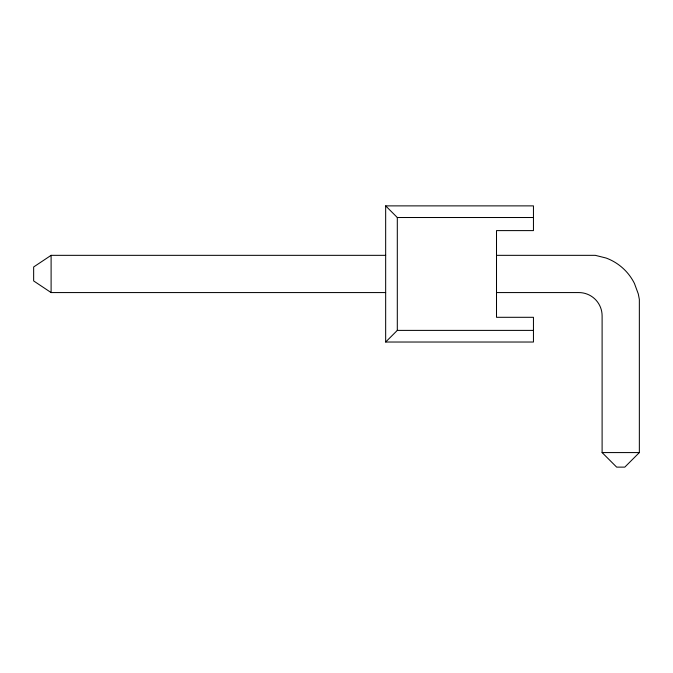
<?xml version="1.0" encoding="UTF-8"?>
<svg xmlns="http://www.w3.org/2000/svg" width="673" height="673" viewBox="0 0 673 673"><rect width="100%" height="100%" fill="white"/><g stroke="black" fill="none" stroke-linecap="round" stroke-linejoin="round"><path stroke-width="1.01" d="M385.663 342.027L533.453 342.027L533.453 317.303L496.506 317.303L496.506 230.603L533.453 230.603L533.453 205.879L385.663 205.879L385.663 342.027L397.306 330.393L533.453 330.393M496.859 255.336L595.294 255.336L606.087 258.028A51.569 51.569 0 0 1 634.446 283.476L638.29 293.916L639.35 299.384L639.35 452.576L624.805 467.121L616.661 467.121L602.108 452.576L602.108 315.847A23.277 23.277 0 0 0 578.839 292.57L496.859 292.57M385.663 255.336L51.106 255.336L33.65 266.971L33.65 280.935L51.106 292.57L385.663 292.57M385.663 205.879L397.306 217.514L533.453 217.514M602.108 452.576L639.35 452.576M397.306 217.514L397.306 330.393M51.106 255.336L51.106 292.57"/></g></svg>
